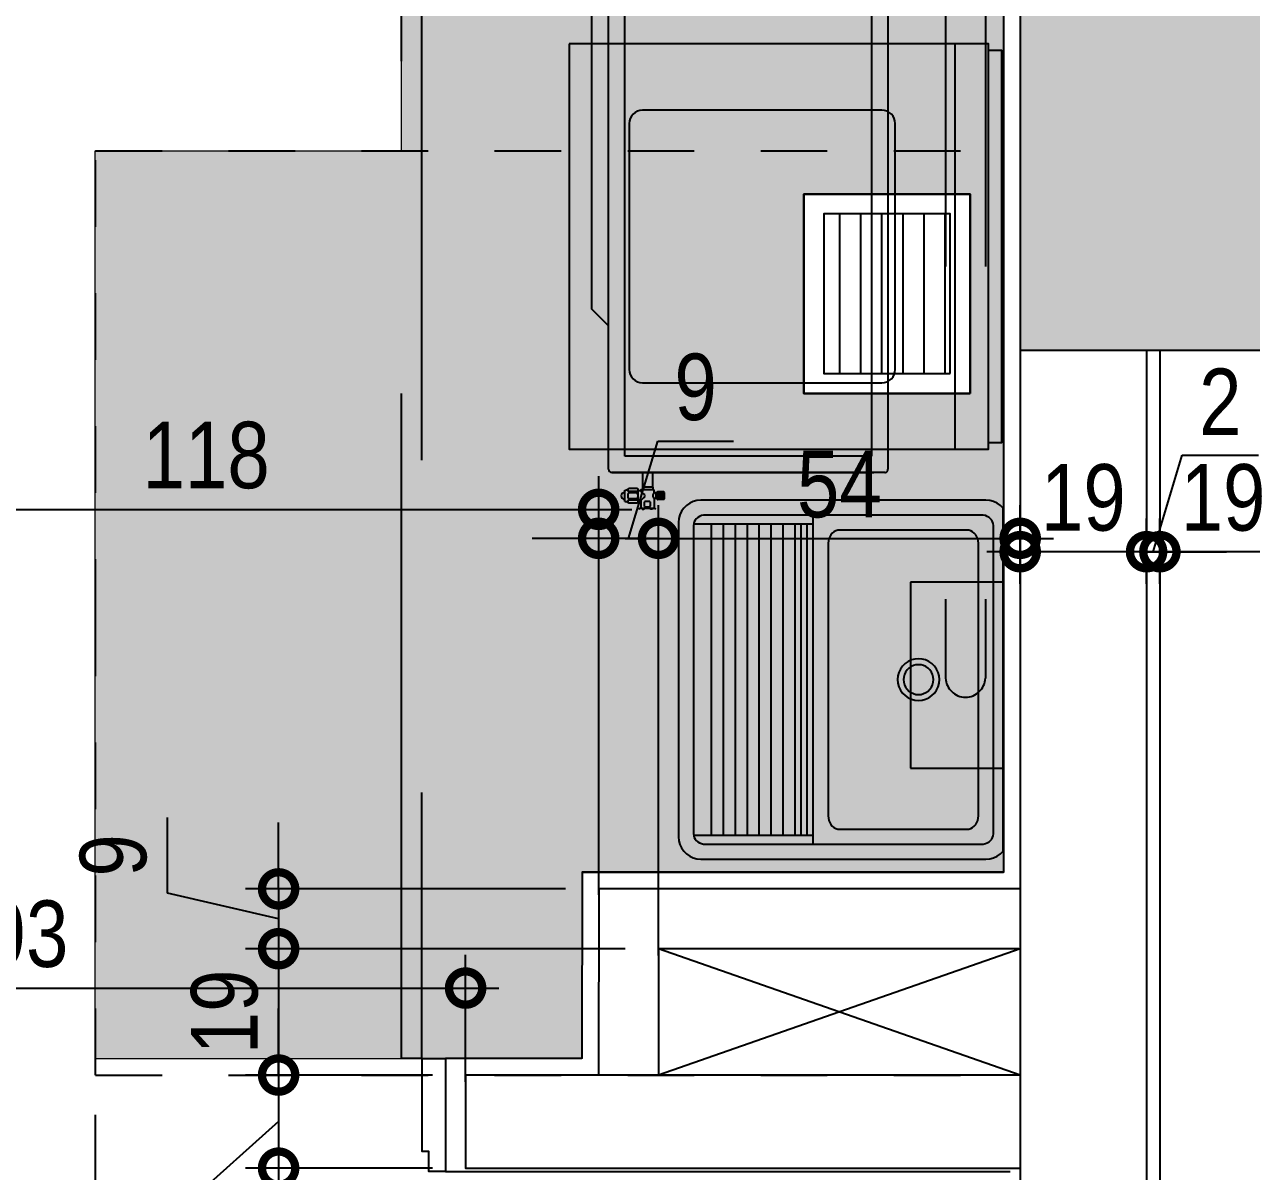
# Model space of a CAD drawing. Header units: metres. Extents: x -41 to 570, y -54 to 184.
# Drawn here: x 8.533 to 10.378, y -49.235 to -47.51 of the extents above; entities that cross this region are included whole.
import ezdxf
from ezdxf.xclip import XClip

# ---------------------------------------------------------------- set-up
doc = ezdxf.new("R2010")
doc.units = ezdxf.units.M
doc.header["$XCLIPFRAME"] = 0
for name, pattern in [('DASHEDX2', [1.5, 1, -0.5]), ('PUC$0$DASHEDX2', [1.5, 1, -0.5]), ('PUC$0$HIDDEN', [0.375, 0.25, -0.125])]:
    doc.linetypes.add(name, pattern=pattern)
for name, color, linetype in [('1', 232, 'DASHEDX2'), ('4', 2, 'Continuous'), ('ARQ-DIM', 2, 'Continuous'), ('PUC$0$ARQ-ALV ACAB', 4, 'Continuous'), ('PUC$0$ARQ-ALV OSSO', 5, 'Continuous'), ('PUC$0$ARQ-CAX', 1, 'Continuous'), ('PUC$0$ARQ-CAX @ 1', 1, 'Continuous'), ('PUC$0$ARQ-ENCH', 1, 'Continuous'), ('PUC$0$ARQ-HID', 7, 'Continuous'), ('PUC$0$ARQ-MOB', 7, 'Continuous'), ('PUC$0$ARQ-PRJ', 7, 'PUC$0$DASHEDX2'), ('PUC$0$ARQ-SIM', 1, 'Continuous'), ('PUC$0$MAUROAMARELO', 162, 'Continuous'), ('PUC$0$MAUROVERDE', 3, 'Continuous')]:
    doc.layers.add(name, color=color, linetype=linetype)
doc.layers.add('PUC$0$ARQ-FORRO', color=9, linetype='Continuous', lineweight=5)
doc.styles.add('Adesa', font='ARIALN.TTF')
doc.dimstyles.new('ADESA 1-0050', dxfattribs={"dimtxt": 0.1, "dimasz": 0.1, "dimexe": 0.05, "dimexo": 0.05, "dimgap": 0.03, "dimtad": 1, "dimdec": 1, "dimlfac": 100, "dimzin": 12, "dimtxsty": 'Adesa', "dimblk": 'DOTSMALL', "dimcen": 1, "dimdle": 0.05, "dimclrd": 1, "dimclre": 1, "dimclrt": 256, "dimazin": 3, "dimtm": 1e-09, "dimtfac": 1, "dimtdec": 1, "dimtmove": 1, "dimatfit": 0, "dimldrblk": 'DOTSMALL', "dimfxl": 0.8, "dimtvp": 2, "dimtolj": 1, "dimtzin": 0, "dimarcsym": 0})

# ---------------------------------------------------------------- blocks, each defined once
blk = doc.blocks.new('PUC$0$pl apto tipo 1 puc')
at = {"layer": 'PUC$0$ARQ-ALV OSSO', "elevation": 0}
blk.add_lwpolyline([(-25.5833, 2), (-25.5833, -1.49)], dxfattribs=at)
blk = doc.blocks.new('PUC$0$ARQ-HID-TANQUE')
for p, q in [((-0.2621, -0.0041), (-0.258, 0)), ((-0.258, 0), (0.258, 0)), ((0.258, 0), (0.2621, -0.0041)), ((-0.2695, -0.0199), (-0.268, -0.0143)), ((-0.268, -0.0143), (-0.2655, -0.009)), ((-0.2655, -0.009), (-0.2621, -0.0041)), ((-0.242, -0.0189), (-0.2398, -0.0171)), ((-0.2398, -0.0171), (-0.2373, -0.0157)), ((-0.2373, -0.0157), (-0.2347, -0.0149)), ((-0.2347, -0.0149), (-0.232, -0.0146)), ((-0.232, -0.0146), (0.232, -0.0146)), ((0.232, -0.0146), (0.2347, -0.0149)), ((0.2347, -0.0149), (0.2373, -0.0157)), ((0.2373, -0.0157), (0.2398, -0.0171)), ((0.2398, -0.0171), (0.242, -0.0189)), ((0.2621, -0.0041), (0.2655, -0.009)), ((0.2655, -0.009), (0.268, -0.0143)), ((0.268, -0.0143), (0.2695, -0.0199)), ((-0.27, -0.0258), (-0.2695, -0.0199)), ((-0.27, -0.0258), (-0.27, -0.0258)), ((-0.27, -0.4542), (-0.27, -0.0258)), ((-0.2475, -0.0328), (-0.2473, -0.0297)), ((-0.2475, -0.0328), (-0.2475, -0.0328)), ((-0.2475, -0.4472), (-0.2475, -0.0328)), ((-0.2473, -0.0297), (-0.2466, -0.0266)), ((-0.2466, -0.0266), (-0.2454, -0.0237)), ((-0.2454, -0.0237), (-0.2439, -0.0211)), ((-0.2439, -0.0211), (-0.242, -0.0189)), ((0.242, -0.0189), (0.2439, -0.0211)), ((0.2439, -0.0211), (0.2454, -0.0237)), ((0.2454, -0.0237), (0.2466, -0.0266)), ((0.2466, -0.0266), (0.2473, -0.0297)), ((0.2473, -0.0297), (0.2475, -0.0328)), ((0.2475, -0.0328), (0.2475, -0.4472)), ((0.2695, -0.0199), (0.27, -0.0258)), ((0.27, -0.0258), (0.27, -0.4542)), ((-0.234, -0.2854), (0.234, -0.2854)), ((-0.2695, -0.4601), (-0.27, -0.4542)), ((-0.268, -0.4657), (-0.2695, -0.4601)), ((-0.2473, -0.4504), (-0.2475, -0.4472)), ((-0.2466, -0.4534), (-0.2473, -0.4504)), ((-0.2454, -0.4563), (-0.2466, -0.4534)), ((-0.2439, -0.4589), (-0.2454, -0.4563)), ((-0.242, -0.4611), (-0.2439, -0.4589)), ((0.2439, -0.4589), (0.242, -0.4611)), ((0.2454, -0.4563), (0.2439, -0.4589)), ((0.2466, -0.4534), (0.2454, -0.4563)), ((0.2473, -0.4504), (0.2466, -0.4534)), ((0.2475, -0.4472), (0.2473, -0.4504)), ((0.2695, -0.4601), (0.268, -0.4657)), ((0.27, -0.4542), (0.2695, -0.4601)), ((-0.2655, -0.4711), (-0.268, -0.4657)), ((-0.2621, -0.4759), (-0.2655, -0.4711)), ((-0.258, -0.48), (-0.2621, -0.4759)), ((-0.2398, -0.463), (-0.242, -0.4611)), ((-0.2373, -0.4643), (-0.2398, -0.463)), ((-0.2347, -0.4651), (-0.2373, -0.4643)), ((-0.232, -0.4654), (-0.2347, -0.4651)), ((0.232, -0.4654), (-0.232, -0.4654)), ((0.2347, -0.4651), (0.232, -0.4654)), ((0.2373, -0.4643), (0.2347, -0.4651)), ((0.2398, -0.463), (0.2373, -0.4643)), ((0.242, -0.4611), (0.2398, -0.463)), ((0.2621, -0.4759), (0.258, -0.48)), ((0.2655, -0.4711), (0.2621, -0.4759)), ((0.268, -0.4657), (0.2655, -0.4711)), ((-0.2532, -0.4834), (-0.258, -0.48)), ((-0.2479, -0.4859), (-0.2532, -0.4834)), ((-0.2422, -0.4874), (-0.2479, -0.4859)), ((-0.2364, -0.4879), (-0.2422, -0.4874)), ((0.2364, -0.4879), (-0.2364, -0.4879)), ((0.2422, -0.4874), (0.2364, -0.4879)), ((0.2479, -0.4859), (0.2422, -0.4874)), ((0.2532, -0.4834), (0.2479, -0.4859)), ((0.258, -0.48), (0.2532, -0.4834))]:
    blk.add_line(p, q)
at = {"color": 7}
for p, q in [((-0.225, -0.0544), (-0.2247, -0.0514)), ((-0.225, -0.0544), (-0.225, -0.0544)), ((-0.225, -0.2456), (-0.225, -0.0544)), ((-0.2247, -0.0514), (-0.2238, -0.0485)), ((-0.2238, -0.0485), (-0.2223, -0.0458)), ((-0.2223, -0.0458), (-0.2203, -0.0433)), ((-0.2203, -0.0433), (-0.2179, -0.0412)), ((-0.2179, -0.0412), (-0.215, -0.0394)), ((-0.215, -0.0394), (-0.2118, -0.0382)), ((-0.2118, -0.0382), (-0.2085, -0.0374)), ((-0.2085, -0.0374), (-0.205, -0.0371)), ((-0.205, -0.0371), (0.205, -0.0371)), ((0.205, -0.0371), (0.2085, -0.0374)), ((0.2085, -0.0374), (0.2118, -0.0382)), ((0.2118, -0.0382), (0.215, -0.0394)), ((0.215, -0.0394), (0.2179, -0.0412)), ((0.2179, -0.0412), (0.2203, -0.0433)), ((0.2203, -0.0433), (0.2223, -0.0458)), ((0.2223, -0.0458), (0.2238, -0.0485)), ((0.2238, -0.0485), (0.2247, -0.0514)), ((0.2247, -0.0514), (0.225, -0.0544)), ((0.225, -0.0544), (0.225, -0.2456)), ((-0.0273, -0.1114), (-0.0241, -0.1069)), ((-0.0241, -0.1069), (-0.0202, -0.103)), ((-0.0202, -0.103), (-0.0158, -0.0999)), ((-0.0172, -0.1127), (-0.0145, -0.1099)), ((-0.0158, -0.0999), (-0.0108, -0.0975)), ((-0.0145, -0.1099), (-0.0113, -0.1076)), ((-0.0113, -0.1076), (-0.0077, -0.106)), ((-0.0108, -0.0975), (-0.0055, -0.0961)), ((-0.0077, -0.106), (-0.0039, -0.105)), ((-0.0055, -0.0961), (0, -0.0956)), ((-0.0039, -0.105), (0, -0.1046)), ((0, -0.0956), (0.0055, -0.0961)), ((0, -0.1046), (0.0039, -0.105)), ((0.0039, -0.105), (0.0077, -0.106)), ((0.0055, -0.0961), (0.0108, -0.0975)), ((0.0077, -0.106), (0.0113, -0.1076)), ((0.0108, -0.0975), (0.0158, -0.0999)), ((0.0113, -0.1076), (0.0145, -0.1099)), ((0.0145, -0.1099), (0.0172, -0.1127)), ((0.0158, -0.0999), (0.0202, -0.103)), ((0.0202, -0.103), (0.0241, -0.1069)), ((0.0241, -0.1069), (0.0273, -0.1114)), ((-0.0315, -0.1271), (-0.031, -0.1217)), ((-0.031, -0.1326), (-0.0315, -0.1271)), ((-0.031, -0.1217), (-0.0296, -0.1164)), ((-0.0296, -0.1164), (-0.0273, -0.1114)), ((-0.0225, -0.1271), (-0.0222, -0.1232)), ((-0.0222, -0.131), (-0.0225, -0.1271)), ((-0.0222, -0.1232), (-0.0211, -0.1194)), ((-0.0211, -0.1194), (-0.0195, -0.1159)), ((-0.0195, -0.1159), (-0.0172, -0.1127)), ((0.0172, -0.1127), (0.0195, -0.1159)), ((0.0195, -0.1159), (0.0211, -0.1194)), ((0.0211, -0.1194), (0.0222, -0.1232)), ((0.0222, -0.1232), (0.0225, -0.1271)), ((0.0225, -0.1271), (0.0222, -0.131)), ((0.0273, -0.1114), (0.0296, -0.1164)), ((0.0296, -0.1164), (0.031, -0.1217)), ((0.031, -0.1217), (0.0315, -0.1271)), ((0.0315, -0.1271), (0.031, -0.1326)), ((-0.0296, -0.1379), (-0.031, -0.1326)), ((-0.0273, -0.1429), (-0.0296, -0.1379)), ((-0.0241, -0.1474), (-0.0273, -0.1429)), ((-0.0202, -0.1513), (-0.0241, -0.1474)), ((-0.0211, -0.1348), (-0.0222, -0.131)), ((-0.0195, -0.1384), (-0.0211, -0.1348)), ((-0.0172, -0.1416), (-0.0195, -0.1384)), ((-0.0145, -0.1444), (-0.0172, -0.1416)), ((-0.0113, -0.1466), (-0.0145, -0.1444)), ((-0.0077, -0.1483), (-0.0113, -0.1466)), ((0.0113, -0.1466), (0.0077, -0.1483)), ((0.0145, -0.1444), (0.0113, -0.1466)), ((0.0172, -0.1416), (0.0145, -0.1444)), ((0.0195, -0.1384), (0.0172, -0.1416)), ((0.0211, -0.1348), (0.0195, -0.1384)), ((0.0241, -0.1474), (0.0202, -0.1513)), ((0.0222, -0.131), (0.0211, -0.1348)), ((0.0273, -0.1429), (0.0241, -0.1474)), ((0.0296, -0.1379), (0.0273, -0.1429)), ((0.031, -0.1326), (0.0296, -0.1379)), ((-0.0158, -0.1544), (-0.0202, -0.1513)), ((-0.0108, -0.1567), (-0.0158, -0.1544)), ((-0.0055, -0.1582), (-0.0108, -0.1567)), ((-0.0039, -0.1493), (-0.0077, -0.1483)), ((0, -0.1586), (-0.0055, -0.1582)), ((0, -0.1496), (-0.0039, -0.1493)), ((0.0039, -0.1493), (0, -0.1496)), ((0.0055, -0.1582), (0, -0.1586)), ((0.0077, -0.1483), (0.0039, -0.1493)), ((0.0108, -0.1567), (0.0055, -0.1582)), ((0.0158, -0.1544), (0.0108, -0.1567)), ((0.0202, -0.1513), (0.0158, -0.1544)), ((-0.2247, -0.2486), (-0.225, -0.2456)), ((-0.2238, -0.2515), (-0.2247, -0.2486)), ((-0.2223, -0.2542), (-0.2238, -0.2515)), ((-0.2203, -0.2567), (-0.2223, -0.2542)), ((-0.2179, -0.2588), (-0.2203, -0.2567)), ((0.2203, -0.2567), (0.2179, -0.2588)), ((0.2223, -0.2542), (0.2203, -0.2567)), ((0.2238, -0.2515), (0.2223, -0.2542)), ((0.2247, -0.2486), (0.2238, -0.2515)), ((0.225, -0.2456), (0.2247, -0.2486)), ((-0.215, -0.2606), (-0.2179, -0.2588)), ((-0.2118, -0.2618), (-0.215, -0.2606)), ((-0.2085, -0.2626), (-0.2118, -0.2618)), ((-0.205, -0.2629), (-0.2085, -0.2626)), ((0.205, -0.2629), (-0.205, -0.2629)), ((0.2085, -0.2626), (0.205, -0.2629)), ((0.2118, -0.2618), (0.2085, -0.2626)), ((0.215, -0.2606), (0.2118, -0.2618)), ((0.2179, -0.2588), (0.215, -0.2606)), ((-0.2475, -0.2854), (0.2475, -0.2854)), ((-0.234, -0.4654), (-0.234, -0.2854)), ((-0.234, -0.2944), (0.234, -0.2944)), ((-0.234, -0.2944), (0.234, -0.2944)), ((0.234, -0.2854), (0.234, -0.4654)), ((-0.234, -0.3034), (0.234, -0.3034)), ((-0.234, -0.3124), (0.234, -0.3124)), ((-0.234, -0.3304), (0.234, -0.3304)), ((-0.234, -0.3484), (0.234, -0.3484)), ((-0.234, -0.3664), (0.234, -0.3664)), ((-0.234, -0.3844), (0.234, -0.3844)), ((-0.234, -0.4024), (0.234, -0.4024)), ((-0.234, -0.4204), (0.234, -0.4204)), ((-0.234, -0.4384), (0.234, -0.4384))]:
    blk.add_line(p, q, dxfattribs=at)
blk = doc.blocks.new('*U3549')
for points in [[(-0.025, -0.1), (0, -0.1), (0, -0.07), (0.01, -0.07), (0.01, 0.07), (-0.025, 0.07), (-0.025, -0.1)], [(0.845, -0.1), (0.82, -0.1), (0.82, -0.07), (0.81, -0.07), (0.81, 0.07), (0.845, 0.07), (0.845, -0.1)], [(0, -0.1), (0, -0.9204), (0.03, -0.9204), (0.03, -0.1)]]:
    blk.add_lwpolyline(points, close=True)
at = {"layer": 'PUC$0$ARQ-PRJ'}
blk.add_arc((0.0237, -0.1242), 0.7967, 268.2987, 1.7401, dxfattribs=at)
blk = doc.blocks.new('PUC$0$A$Cd84e1c1c')
at = {"layer": 'PUC$0$ARQ-PRJ'}
for p, q in [((0.0594, -0.2908, 0), (0.0594, 1.3279, 0)), ((0.1194, -0.2908, 0), (0.1194, 1.3279, 0))]:
    blk.add_line(p, q, dxfattribs=at)
at = {"layer": 'PUC$0$ARQ-PRJ', "elevation": 0}
blk.add_lwpolyline([(0.1722, 1.4636), (0.0322, 1.4636), (0.0322, 1.1836), (0.1722, 1.1836), (0.1722, 1.4636)], dxfattribs=at)
at = {"layer": 'PUC$0$ARQ-PRJ'}
blk.add_arc((0.0894, 1.3267, 0), 0.03, 2.4241, 177.5761, dxfattribs=at)
blk = doc.blocks.new('PUC$0$pl cx vent')
at = {"layer": 'PUC$0$ARQ-CAX'}
h = blk.add_hatch(dxfattribs=at)
h.set_pattern_fill('LINE', color=255, scale=0.01, angle=90)
h.set_pattern_definition([(90, (10.529542, -8.815224), (-0.03175, 2e-18), [])])
h.paths.add_polyline_path([(-0.22, -0.27), (-0.22, -0.03), (-0.03, -0.03), (-0.03, -0.27)])
for points in [[(-0.25, -0.3), (-0.25, 0), (0, 0), (0, -0.3)], [(-0.22, -0.27), (-0.22, -0.03), (-0.03, -0.03), (-0.03, -0.27)]]:
    blk.add_lwpolyline(points, close=True, dxfattribs=at)
blk = doc.blocks.new('PUC$0$pl apto tipo 4 puc')
at = {"layer": 'PUC$0$ARQ-ALV ACAB'}
for points in [[(9.2875, 2.8362), (10.0068, 2.8362), (10.0068, 1.2162)], [(10.0068, 1.2162), (9.3732, 1.2162), (9.3731, 0.9362)], [(9.3731, 0.9362), (9.1681, 0.9362), (9.1681, 0.7662), (10.0168, 0.7662)]]:
    blk.add_lwpolyline(points, dxfattribs=at)
at = {"layer": 'PUC$0$ARQ-ALV OSSO'}
for points in [[(9.2875, 2.8612), (10.0318, 2.8612), (10.0318, -1.9088), (8.2732, -1.9088), (8.2732, -2.0488), (10.0382, -2.0488)], [(10.0318, 1.1912), (9.3982, 1.1912), (9.3981, 0.9112)], [(10.03, 1.1012), (9.4882, 1.1012), (9.4881, 0.9112)], [(10.0318, 0.9112), (9.1981, 0.9112), (9.1981, 0.7712), (10.0318, 0.7712)]]:
    blk.add_lwpolyline(points, dxfattribs=at)
at = {"layer": 'PUC$0$ARQ-ALV OSSO', "elevation": 0}
blk.add_lwpolyline([(10.2218, 2.0012), (10.2218, -1.4888)], dxfattribs=at)
at = {"layer": 'PUC$0$ARQ-PRJ', "elevation": 0}
blk.add_lwpolyline([(9.1318, 0.9362), (9.1018, 0.9362), (9.1018, 2.8362), (9.1318, 2.8362)], close=True, dxfattribs=at)
at = {"layer": 'PUC$0$ARQ-SIM'}
for points in [[(10.0318, 1.1012), (9.4881, 0.9112)], [(10.0318, 0.9112), (9.4882, 1.1012)]]:
    blk.add_lwpolyline(points, dxfattribs=at)
at = {"layer": 'PUC$0$ARQ-CAX', "xscale": -1}
blk.add_blockref('PUC$0$pl cx vent', (9.7068, 2.2362), dxfattribs=at)
at = {"layer": 'PUC$0$ARQ-CAX @ 1'}
blk.add_blockref('*U3549', (8.3231, 0.8662), dxfattribs=at)
at = {"layer": 'PUC$0$ARQ-FORRO', "rotation": 180}
blk.add_blockref('PUC$0$A$Cd84e1c1c', (10.039, 2.8362, 0), dxfattribs=at)
at = {"layer": 'PUC$0$ARQ-HID', "xscale": -1, "rotation": 269.9999377319888}
blk.add_blockref('PUC$0$ARQ-HID-TANQUE', (10.0061, 1.5059, 0), dxfattribs=at)
blk = doc.blocks.new('PUC$0$MAQ-LAVAR-ROUPA')
blk.add_lwpolyline([(0, 0.65), (0.61, 0.65), (0.61, 0.02), (0, 0.02)], close=True)
blk.add_lwpolyline([(0.1, 0.18), (0.1, 0.54, -0.414214), (0.12, 0.56), (0.49, 0.56, -0.414214), (0.51, 0.54), (0.51, 0.18, -0.414214), (0.49, 0.16), (0.12, 0.16, -0.414214)], format="xyb", close=True)
for points in [[(0.61, 0.07), (0, 0.07)], [(0.6, 0.02), (0.6, 0), (0.01, 0), (0.01, 0.02)], [(0.01, 0), (0.6, 0)]]:
    blk.add_lwpolyline(points)
blk = doc.blocks.new('PUC$0$opção layout tipo 2')
at = {"layer": 'PUC$0$ARQ-MOB', "xscale": -1, "rotation": 270}
blk.add_blockref('PUC$0$MAQ-LAVAR-ROUPA', (-9.2272, -4.3661, 0), dxfattribs=at)
blk = doc.blocks.new('PUC$0$CDS1')
at = {"layer": 'PUC$0$MAUROAMARELO'}
for p, q in [((8267.3083, 3268.3306, 0), (8267.3119, 3268.3368, 0)), ((8267.3119, 3268.3368, 0), (8267.6893, 3268.3368, 0)), ((8267.6893, 3268.3368, 0), (8267.6929, 3268.3306, 0)), ((8267.2906, 3267.3756, 0), (8267.2906, 3268.3256, 0)), ((8267.2956, 3268.3306, 0), (8267.3083, 3268.3306, 0)), ((8267.6929, 3268.3306, 0), (8267.7056, 3268.3306, 0)), ((8267.7106, 3268.3256, 0), (8267.7106, 3267.3756, 0)), ((8267.3151, 3267.3951, 0), (8267.3151, 3268.3061, 0)), ((8267.3151, 3268.3061, 0), (8267.3224, 3268.3061, 0)), ((8267.3224, 3268.3061, 0), (8267.326, 3268.3123, 0)), ((8267.326, 3268.3123, 0), (8267.6752, 3268.3123, 0)), ((8267.6752, 3268.3123, 0), (8267.6788, 3268.3061, 0)), ((8267.6788, 3268.3061, 0), (8267.6861, 3268.3061, 0)), ((8267.6861, 3267.3951, 0), (8267.6861, 3268.3061, 0)), ((8267.2906, 3268.2786, 0), (8267.2656, 3268.2536, 0)), ((8267.2656, 3267.6163, 0), (8267.2656, 3268.2536, 0)), ((8267.2906, 3267.5913, 0), (8267.2656, 3267.6163, 0)), ((8267.6861, 3267.3951, 0), (8267.3151, 3267.3951, 0)), ((8267.7056, 3267.3706, 0), (8267.2956, 3267.3706, 0)), ((8267.2956, 3267.3706, 0), (8267.6893, 3267.3706, 0)), ((8267.3416, 3267.3706, 0), (8267.3416, 3267.3487, 0)), ((8267.3568, 3267.3706, 0), (8267.3568, 3267.3487, 0)), ((8267.3149, 3267.3269, 0), (8267.3149, 3267.3443, 0)), ((8267.3338, 3267.3467, 0), (8267.3208, 3267.3467, 0)), ((8267.3338, 3267.342, 0), (8267.3208, 3267.342, 0)), ((8267.3208, 3267.342, 0), (8267.3208, 3267.3402, 0)), ((8267.3338, 3267.342, 0), (8267.3208, 3267.342, 0)), ((8267.3208, 3267.342, 0), (8267.3208, 3267.3402, 0)), ((8267.3338, 3267.3402, 0), (8267.3208, 3267.3402, 0)), ((8267.3338, 3267.3402, 0), (8267.3208, 3267.3402, 0)), ((8267.3351, 3267.3457, 0), (8267.3338, 3267.3467, 0)), ((8267.3338, 3267.342, 0), (8267.3338, 3267.3402, 0)), ((8267.3338, 3267.342, 0), (8267.3338, 3267.3402, 0)), ((8267.3351, 3267.3254, 0), (8267.3351, 3267.3457, 0)), ((8267.3389, 3267.3432, 0), (8267.3351, 3267.3432, 0)), ((8267.3389, 3267.3435, 0), (8267.3389, 3267.3437, 0)), ((8267.3389, 3267.3432, 0), (8267.3389, 3267.3436, 0)), ((8267.3579, 3267.3448, 0), (8267.34, 3267.3448, 0)), ((8267.3569, 3267.3487, 0), (8267.3415, 3267.3487, 0)), ((8267.3415, 3267.3487, 0), (8267.3415, 3267.3448, 0)), ((8267.3569, 3267.3487, 0), (8267.3569, 3267.3448, 0)), ((8267.3589, 3267.3402, 0), (8267.3589, 3267.3437, 0)), ((8267.362, 3267.3402, 0), (8267.3589, 3267.3402, 0)), ((8267.362, 3267.3315, 0), (8267.362, 3267.3402, 0)), ((8267.3636, 3267.3397, 0), (8267.362, 3267.3397, 0)), ((8267.3636, 3267.3313, 0), (8267.3636, 3267.3404, 0)), ((8267.3735, 3267.3415, 0), (8267.3646, 3267.3415, 0)), ((8267.3667, 3267.3303, 0), (8267.3667, 3267.3415, 0)), ((8267.3733, 3267.3408, 0), (8267.3667, 3267.3408, 0)), ((8267.3733, 3267.3401, 0), (8267.3667, 3267.3401, 0)), ((8267.3733, 3267.3393, 0), (8267.3667, 3267.3393, 0)), ((8267.3733, 3267.3386, 0), (8267.3667, 3267.3386, 0)), ((8267.3733, 3267.3303, 0), (8267.3733, 3267.3415, 0)), ((8267.3746, 3267.3313, 0), (8267.3746, 3267.3404, 0)), ((8267.3208, 3267.3292, 0), (8267.3208, 3267.331, 0)), ((8267.3338, 3267.331, 0), (8267.3208, 3267.331, 0)), ((8267.3338, 3267.3292, 0), (8267.3208, 3267.3292, 0)), ((8267.3338, 3267.3244, 0), (8267.3208, 3267.3244, 0)), ((8267.3338, 3267.3292, 0), (8267.3338, 3267.331, 0)), ((8267.3351, 3267.3254, 0), (8267.3338, 3267.3244, 0)), ((8267.3389, 3267.328, 0), (8267.3351, 3267.328, 0)), ((8267.3389, 3267.328, 0), (8267.3389, 3267.3167, 0)), ((8267.3448, 3267.3199, 0), (8267.3448, 3267.3264, 0)), ((8267.3458, 3267.3275, 0), (8267.352, 3267.3275, 0)), ((8267.3531, 3267.3264, 0), (8267.3531, 3267.3199, 0)), ((8267.362, 3267.3315, 0), (8267.3589, 3267.3315, 0)), ((8267.3589, 3267.3315, 0), (8267.3589, 3267.3167, 0)), ((8267.3636, 3267.3321, 0), (8267.362, 3267.3321, 0)), ((8267.3735, 3267.3303, 0), (8267.3646, 3267.3303, 0)), ((8267.3733, 3267.3379, 0), (8267.3667, 3267.3379, 0)), ((8267.3733, 3267.3372, 0), (8267.3667, 3267.3372, 0)), ((8267.3733, 3267.3372, 0), (8267.3667, 3267.3372, 0)), ((8267.3733, 3267.3365, 0), (8267.3667, 3267.3365, 0)), ((8267.3733, 3267.3359, 0), (8267.3667, 3267.3359, 0)), ((8267.3733, 3267.3353, 0), (8267.3667, 3267.3353, 0)), ((8267.3733, 3267.3345, 0), (8267.3667, 3267.3345, 0)), ((8267.3733, 3267.3345, 0), (8267.3667, 3267.3345, 0)), ((8267.3733, 3267.3338, 0), (8267.3667, 3267.3338, 0)), ((8267.3733, 3267.3331, 0), (8267.3667, 3267.3331, 0)), ((8267.3733, 3267.3324, 0), (8267.3667, 3267.3324, 0)), ((8267.3733, 3267.3317, 0), (8267.3667, 3267.3317, 0)), ((8267.3733, 3267.331, 0), (8267.3667, 3267.331, 0)), ((8267.336, 3267.3154, 0), (8267.3372, 3267.3167, 0)), ((8267.3606, 3267.3167, 0), (8267.3372, 3267.3167, 0)), ((8267.3413, 3267.3157, 0), (8267.3438, 3267.3157, 0)), ((8267.352, 3267.3188, 0), (8267.3458, 3267.3188, 0)), ((8267.3566, 3267.3157, 0), (8267.3541, 3267.3157, 0)), ((8267.3618, 3267.3154, 0), (8267.3606, 3267.3167, 0))]:
    blk.add_line(p, q, dxfattribs=at)
for centre, radius, start, end in [((8267.2956, 3268.3256, 0), 0.005, 90, 180), ((8267.7056, 3268.3256, 0), 0.005, 0, 90), ((8267.2956, 3267.3756, 0), 0.005, 180, 270), ((8267.3149, 3267.3356, 0), 0.00517, 90, 270), ((8267.3149, 3267.3531, 0), 0.00883, 270, 303.2043), ((8267.3222, 3267.3444, 0), 0.00279, 121.1036, 238.8964), ((8267.328, 3267.3356, 0), 0.00859, 147.4828, 212.5172), ((8267.3324, 3267.3444, 0), 0.00279, 301.1036, 58.8964), ((8267.3265, 3267.3356, 0), 0.00859, 327.4828, 32.5172), ((8267.34, 3267.3437, 0), 0.00108, 90, 180), ((8267.3669, 3267.3642, 0), 0.035, 216.8549, 229.9897), ((8267.3629, 3267.3359, 0), 0.00591, 132.4469, 227.5531), ((8267.3579, 3267.3437, 0), 0.00108, 0, 90), ((8267.3646, 3267.3404, 0), 0.00108, 90, 180), ((8267.3735, 3267.3404, 0), 0.00108, 0, 90), ((8267.3149, 3267.318, 0), 0.00883, 56.7957, 90), ((8267.3222, 3267.3268, 0), 0.00279, 121.1036, 238.8964), ((8267.3324, 3267.3268, 0), 0.00279, 301.1036, 58.8964), ((8267.3669, 3267.307, 0), 0.035, 130.0103, 143.1451), ((8267.3411, 3267.3356, 0), 0.00379, 331.5684, 28.4316), ((8267.3458, 3267.3264, 0), 0.00108, 90, 180), ((8267.352, 3267.3264, 0), 0.00108, 0, 90), ((8267.3646, 3267.3313, 0), 0.00108, 180, 270), ((8267.3735, 3267.3313, 0), 0.00108, 270, 360), ((8267.3388, 3267.3131, 0), 0.00358, 46.1862, 140.5423), ((8267.3489, 3267.3021, 0), 0.0145, 69.2202, 110.7798), ((8267.3458, 3267.3199, 0), 0.00108, 180, 270), ((8267.352, 3267.3199, 0), 0.00108, 270, 0), ((8267.3591, 3267.3131, 0), 0.00358, 39.4577, 133.8138)]:
    blk.add_arc(centre, radius, start, end, dxfattribs=at)
at = {"layer": 'PUC$0$MAUROVERDE', "linetype": 'PUC$0$HIDDEN'}
blk.add_arc((8267.7056, 3267.3756, 0), 0.005, 270, 0, dxfattribs=at)
blk = doc.blocks.new('PUC$0$A$Ccd5721d3')
at = {"layer": 'PUC$0$MAUROAMARELO', "rotation": 180}
blk.add_blockref('PUC$0$CDS1', (8267.8843, 3268.4288, 0), dxfattribs=at)
blk = doc.blocks.new('PUC$0$pl  forro opção 2')
at = {"layer": 'PUC$0$ARQ-FORRO'}
h = blk.add_hatch(color=256, dxfattribs=at)
h.dxf.hatch_style = 1
h.paths.add_polyline_path([(-5.3249, 1.2408), (-4.68, 1.2408), (-4.68, 0.555), (-5.3249, 0.555)])
h.paths.add_polyline_path([(-7.9348, 1.1942), (-5.6749, 1.1942), (-5.6749, 0.555), (-7.9348, 0.555)])
h.paths.add_polyline_path([(-9.0163, 1.9208), (-8.2848, 1.9208), (-8.2848, 0.555), (-8.745, 0.555), (-8.745, 0.0208), (-9.65, 0.0208), (-9.65, 1.6408), (-9.0164, 1.6408)])
h.paths.add_polyline_path([(-9.35, 0.9208), (-9.6, 0.9208), (-9.6, 0.6208), (-9.35, 0.6208)], flags=16)
at = {"layer": 'PUC$0$ARQ-FORRO', "elevation": 0}
blk.add_lwpolyline([(-9.0163, 1.9208), (-8.2848, 1.9208), (-8.2848, 0.555), (-8.745, 0.555), (-8.745, 0.0208), (-9.65, 0.0208), (-9.65, 1.6408), (-9.0164, 1.6408)], close=True, dxfattribs=at)
at = {"layer": 'PUC$0$ARQ-PRJ'}
blk.add_lwpolyline([(-9.6, 0.92), (-9.35, 0.92), (-9.35, 0.62), (-9.6, 0.62)], close=True, dxfattribs=at)
blk = doc.blocks.new('PUC')
at = {"layer": 'PUC$0$ARQ-ALV OSSO', "xscale": -1, "rotation": 180}
blk.add_blockref('PUC$0$pl apto tipo 1 puc', (15.3432, 50), dxfattribs=at)
at = {"layer": 'PUC$0$ARQ-ALV OSSO', "color": 6, "rotation": 180}
blk.add_blockref('PUC$0$pl apto tipo 4 puc', (0.0018, 50.0012, 0), dxfattribs=at)
at = {"layer": 'PUC$0$ARQ-ENCH'}
blk.add_blockref('PUC$0$A$Ccd5721d3', (-10.005, 47.1257), dxfattribs=at)
at = {"layer": 'PUC$0$ARQ-FORRO'}
blk.add_blockref('PUC$0$pl  forro opção 2', (-0.355, 47.145, 0), dxfattribs=at)
at = {"layer": 'PUC$0$ARQ-MOB'}
blk.add_blockref('PUC$0$opção layout tipo 2', (-0.775, 51.905), dxfattribs=at)
blk = doc.blocks.new('_DotSmall')
at = {"color": 0, "linetype": 'ByBlock', "const_width": 0.5}
blk.add_lwpolyline([(-0.0625, 0, 1), (0.0625, 0, 1)], format="xyb", close=True, dxfattribs=at)
blk = doc.blocks.new('*D740')
at = {"layer": 'ARQ-DIM', "color": 1, "lineweight": -2, "transparency": 16777216}
for p, q in [((10.03, -48.3512), (10.03, -48.2529)), ((10.22, -48.3512), (10.22, -48.2529)), ((10.27, -48.3029), (9.98, -48.3029))]:
    blk.add_line(p, q, dxfattribs=at)
at = {"layer": 'Defpoints', "color": 0, "transparency": 16777216}
for p in [(10.03, -48.3029), (10.03, -48.4012, 0), (10.22, -48.4012, 0)]:
    blk.add_point(p, dxfattribs=at)
at = {"layer": 'ARQ-DIM', "color": 1, "lineweight": -2, "transparency": 16777216, "xscale": 0.1, "yscale": 0.1, "zscale": 0.1, "rotation": 180}
blk.add_blockref('_DotSmall', (10.03, -48.3029), dxfattribs=at)
at = {"layer": 'ARQ-DIM', "color": 1, "lineweight": -2, "transparency": 16777216, "xscale": 0.1, "yscale": 0.1, "zscale": 0.1}
blk.add_blockref('_DotSmall', (10.22, -48.3029), dxfattribs=at)
at = {"layer": 'ARQ-DIM', "transparency": 16777216, "insert": (10.125, -48.2219), "char_height": 0.1, "attachment_point": 5, "style": 'Adesa'}
blk.add_mtext('\\A1;19', dxfattribs=at)
blk = doc.blocks.new('*D741')
at = {"layer": 'ARQ-DIM', "color": 1, "lineweight": -2, "transparency": 16777216}
for p, q in [((10.24, -48.253), (10.24, -48.2529)), ((10.43, -48.253), (10.43, -48.2529)), ((10.48, -48.3029), (10.19, -48.3029))]:
    blk.add_line(p, q, dxfattribs=at)
at = {"layer": 'Defpoints', "color": 0, "transparency": 16777216}
for p in [(10.24, -48.3029), (10.24, -48.303, 0), (10.43, -48.303, 0)]:
    blk.add_point(p, dxfattribs=at)
at = {"layer": 'ARQ-DIM', "color": 1, "lineweight": -2, "transparency": 16777216, "xscale": 0.1, "yscale": 0.1, "zscale": 0.1, "rotation": 180}
blk.add_blockref('_DotSmall', (10.24, -48.3029), dxfattribs=at)
at = {"layer": 'ARQ-DIM', "color": 1, "lineweight": -2, "transparency": 16777216, "xscale": 0.1, "yscale": 0.1, "zscale": 0.1}
blk.add_blockref('_DotSmall', (10.43, -48.3029), dxfattribs=at)
at = {"layer": 'ARQ-DIM', "transparency": 16777216, "insert": (10.335, -48.2219), "char_height": 0.1, "attachment_point": 5, "style": 'Adesa'}
blk.add_mtext('\\A1;19', dxfattribs=at)
blk = doc.blocks.new('*D748')
at = {"layer": 'ARQ-DIM', "color": 1, "lineweight": -2, "transparency": 16777216}
for p, q in [((8.2164, -48.36), (8.2164, -48.1892)), ((9.3964, -48.8187), (9.3964, -48.1892)), ((8.1664, -48.2392), (9.4464, -48.2392))]:
    blk.add_line(p, q, dxfattribs=at)
at = {"layer": 'Defpoints', "color": 0, "transparency": 16777216}
for p in [(9.3964, -48.2392), (8.2164, -48.41, 0), (9.3964, -48.8687, 0)]:
    blk.add_point(p, dxfattribs=at)
at = {"layer": 'ARQ-DIM', "color": 1, "lineweight": -2, "transparency": 16777216, "xscale": 0.1, "yscale": 0.1, "zscale": 0.1, "rotation": 180}
blk.add_blockref('_DotSmall', (8.2164, -48.2392), dxfattribs=at)
at = {"layer": 'ARQ-DIM', "color": 1, "lineweight": -2, "transparency": 16777216, "xscale": 0.1, "yscale": 0.1, "zscale": 0.1}
blk.add_blockref('_DotSmall', (9.3964, -48.2392), dxfattribs=at)
at = {"layer": 'ARQ-DIM', "transparency": 16777216, "insert": (8.8064, -48.1582), "char_height": 0.1, "attachment_point": 5, "style": 'Adesa'}
blk.add_mtext('\\A1;118', dxfattribs=at)
blk = doc.blocks.new('*D749')
at = {"layer": 'ARQ-DIM', "color": 1, "lineweight": -2, "transparency": 16777216}
for p, q in [((9.4414, -48.2828), (9.4852, -48.1367)), ((9.4852, -48.1367), (9.5992, -48.1367)), ((9.3964, -48.8187), (9.3964, -48.2328)), ((9.4864, -48.91), (9.4864, -48.2328)), ((9.3964, -48.2828), (9.2964, -48.2828)), ((9.4864, -48.2828), (9.3964, -48.2828)), ((9.4864, -48.2828), (9.3964, -48.2828)), ((9.4864, -48.2828), (9.5864, -48.2828))]:
    blk.add_line(p, q, dxfattribs=at)
at = {"layer": 'Defpoints', "color": 0, "transparency": 16777216}
for p in [(9.3964, -48.2828), (9.3964, -48.8687, 0), (9.4864, -48.96, 0)]:
    blk.add_point(p, dxfattribs=at)
at = {"layer": 'ARQ-DIM', "color": 1, "lineweight": -2, "transparency": 16777216, "xscale": 0.1, "yscale": 0.1, "zscale": 0.1}
blk.add_blockref('_DotSmall', (9.3964, -48.2828), dxfattribs=at)
at = {"layer": 'ARQ-DIM', "color": 1, "lineweight": -2, "transparency": 16777216, "xscale": 0.1, "yscale": 0.1, "zscale": 0.1, "rotation": 180}
blk.add_blockref('_DotSmall', (9.4864, -48.2828), dxfattribs=at)
at = {"layer": 'ARQ-DIM', "transparency": 16777216, "insert": (9.5422, -48.0557), "char_height": 0.1, "attachment_point": 5, "style": 'Adesa'}
blk.add_mtext('\\A1;9', dxfattribs=at)
blk = doc.blocks.new('*D750')
at = {"layer": 'ARQ-DIM', "color": 1, "lineweight": -2, "transparency": 16777216}
for p, q in [((9.4864, -48.8487), (9.4864, -48.2328)), ((10.03, -48.3512), (10.03, -48.2328)), ((9.4364, -48.2828), (10.08, -48.2828))]:
    blk.add_line(p, q, dxfattribs=at)
at = {"layer": 'Defpoints', "color": 0, "transparency": 16777216}
for p in [(10.03, -48.2828), (10.03, -48.4012, 0), (9.4864, -48.8987)]:
    blk.add_point(p, dxfattribs=at)
at = {"layer": 'ARQ-DIM', "color": 1, "lineweight": -2, "transparency": 16777216, "xscale": 0.1, "yscale": 0.1, "zscale": 0.1, "rotation": 180}
blk.add_blockref('_DotSmall', (9.4864, -48.2828), dxfattribs=at)
at = {"layer": 'ARQ-DIM', "color": 1, "lineweight": -2, "transparency": 16777216, "xscale": 0.1, "yscale": 0.1, "zscale": 0.1}
blk.add_blockref('_DotSmall', (10.03, -48.2828), dxfattribs=at)
at = {"layer": 'ARQ-DIM', "transparency": 16777216, "insert": (9.7582, -48.2019), "char_height": 0.1, "attachment_point": 5, "style": 'Adesa'}
blk.add_mtext('\\A1;54', dxfattribs=at)
blk = doc.blocks.new('*D533')
at = {"layer": 'ARQ-DIM', "color": 1, "lineweight": -2, "transparency": 16777216}
for p, q in [((8.2664, -49.1), (8.2664, -48.9092)), ((9.1964, -49.1), (9.1964, -48.9092)), ((8.2164, -48.9592), (9.2464, -48.9592))]:
    blk.add_line(p, q, dxfattribs=at)
at = {"layer": 'Defpoints', "color": 0, "transparency": 16777216}
for p in [(9.1964, -48.9592), (8.2664, -49.15, 0), (9.1964, -49.15, 0)]:
    blk.add_point(p, dxfattribs=at)
at = {"layer": 'ARQ-DIM', "color": 1, "lineweight": -2, "transparency": 16777216, "xscale": 0.1, "yscale": 0.1, "zscale": 0.1, "rotation": 180}
blk.add_blockref('_DotSmall', (8.2664, -48.9592), dxfattribs=at)
at = {"layer": 'ARQ-DIM', "color": 1, "lineweight": -2, "transparency": 16777216, "xscale": 0.1, "yscale": 0.1, "zscale": 0.1}
blk.add_blockref('_DotSmall', (9.1964, -48.9592), dxfattribs=at)
at = {"layer": 'ARQ-DIM', "transparency": 16777216, "insert": (8.5356, -48.8781), "char_height": 0.1, "attachment_point": 5, "style": 'Adesa'}
blk.add_mtext('\\A1;93', dxfattribs=at)
blk = doc.blocks.new('*D534')
at = {"layer": 'ARQ-DIM', "color": 1, "lineweight": -2, "transparency": 16777216}
for p, q in [((8.9153, -49.18), (8.9153, -51.96)), ((9.1464, -49.23), (8.8653, -49.23)), ((9.1482, -51.91), (8.8653, -51.91))]:
    blk.add_line(p, q, dxfattribs=at)
at = {"layer": 'Defpoints', "color": 0, "transparency": 16777216}
for p in [(9.1964, -49.23, 0), (8.9153, -51.91), (9.1982, -51.91, 0)]:
    blk.add_point(p, dxfattribs=at)
at = {"layer": 'ARQ-DIM', "color": 1, "lineweight": -2, "transparency": 16777216, "xscale": 0.1, "yscale": 0.1, "zscale": 0.1}
for p, rotation in [((8.9153, -49.23), 90), ((8.9153, -51.91), 270)]:
    blk.add_blockref('_DotSmall', p, dxfattribs=dict(at, rotation=rotation))
at = {"layer": 'ARQ-DIM', "transparency": 16777216, "insert": (8.8343, -50.57), "char_height": 0.1, "attachment_point": 5, "rotation": 90, "style": 'Adesa'}
blk.add_mtext('\\A1;268', dxfattribs=at)
blk = doc.blocks.new('*D535')
at = {"layer": 'ARQ-DIM', "color": 1, "lineweight": -2, "transparency": 16777216}
for p, q in [((8.9153, -49.09), (8.9153, -48.99)), ((9.1464, -49.09), (8.8653, -49.09)), ((8.9153, -49.09), (8.9153, -49.23)), ((8.9153, -49.09), (8.9153, -49.23)), ((8.9153, -49.16), (8.6899, -49.3611)), ((9.1464, -49.23), (8.8653, -49.23)), ((8.9153, -49.23), (8.9153, -49.33)), ((8.6899, -49.3611), (8.6899, -49.5306))]:
    blk.add_line(p, q, dxfattribs=at)
at = {"layer": 'Defpoints', "color": 0, "transparency": 16777216}
for p in [(9.1964, -49.09, 0), (8.9153, -49.23), (9.1964, -49.23, 0)]:
    blk.add_point(p, dxfattribs=at)
at = {"layer": 'ARQ-DIM', "color": 1, "lineweight": -2, "transparency": 16777216, "xscale": 0.1, "yscale": 0.1, "zscale": 0.1}
for p, rotation in [((8.9153, -49.09), 270), ((8.9153, -49.23), 90)]:
    blk.add_blockref('_DotSmall', p, dxfattribs=dict(at, rotation=rotation))
at = {"layer": 'ARQ-DIM', "transparency": 16777216, "insert": (8.6097, -49.4458), "char_height": 0.1, "attachment_point": 5, "rotation": 90, "style": 'Adesa'}
blk.add_mtext('\\A1;14', dxfattribs=at)
blk = doc.blocks.new('*D536')
at = {"layer": 'ARQ-DIM', "color": 1, "lineweight": -2, "transparency": 16777216}
for p, q in [((8.9153, -48.85), (8.9153, -49.14)), ((9.4364, -48.9), (8.8653, -48.9)), ((9.1464, -49.09), (8.8653, -49.09))]:
    blk.add_line(p, q, dxfattribs=at)
at = {"layer": 'Defpoints', "color": 0, "transparency": 16777216}
for p in [(9.4864, -48.9, 0), (8.9153, -49.09), (9.1964, -49.09, 0)]:
    blk.add_point(p, dxfattribs=at)
at = {"layer": 'ARQ-DIM', "color": 1, "lineweight": -2, "transparency": 16777216, "xscale": 0.1, "yscale": 0.1, "zscale": 0.1}
for p, rotation in [((8.9153, -48.9), 90), ((8.9153, -49.09), 270)]:
    blk.add_blockref('_DotSmall', p, dxfattribs=dict(at, rotation=rotation))
at = {"layer": 'ARQ-DIM', "transparency": 16777216, "insert": (8.8343, -48.995), "char_height": 0.1, "attachment_point": 5, "rotation": 90, "style": 'Adesa'}
blk.add_mtext('\\A1;19', dxfattribs=at)
blk = doc.blocks.new('*D537')
at = {"layer": 'ARQ-DIM', "color": 1, "lineweight": -2, "transparency": 16777216}
for p, q in [((8.7482, -48.8166), (8.7482, -48.7026)), ((8.9153, -48.81), (8.9153, -48.71)), ((8.9153, -48.855), (8.7482, -48.8166)), ((9.3464, -48.81), (8.8653, -48.81)), ((8.9153, -48.81), (8.9153, -48.9)), ((8.9153, -48.81), (8.9153, -48.9)), ((9.3464, -48.9), (8.8653, -48.9)), ((8.9153, -48.9), (8.9153, -49))]:
    blk.add_line(p, q, dxfattribs=at)
at = {"layer": 'Defpoints', "color": 0, "transparency": 16777216}
for p in [(9.3964, -48.81, 0), (8.9153, -48.9), (9.3964, -48.9)]:
    blk.add_point(p, dxfattribs=at)
at = {"layer": 'ARQ-DIM', "color": 1, "lineweight": -2, "transparency": 16777216, "xscale": 0.1, "yscale": 0.1, "zscale": 0.1}
for p, rotation in [((8.9153, -48.81), 270), ((8.9153, -48.9), 90)]:
    blk.add_blockref('_DotSmall', p, dxfattribs=dict(at, rotation=rotation))
at = {"layer": 'ARQ-DIM', "transparency": 16777216, "insert": (8.6671, -48.7596), "char_height": 0.1, "attachment_point": 5, "rotation": 90, "style": 'Adesa'}
blk.add_mtext('\\A1;9', dxfattribs=at)
blk = doc.blocks.new('*D619')
at = {"layer": 'ARQ-DIM', "color": 1, "lineweight": -2, "transparency": 16777216}
for p, q in [((10.23, -48.3029), (10.2736, -48.1577)), ((10.2736, -48.1577), (10.388, -48.1577)), ((10.22, -48.3512), (10.22, -48.2529)), ((10.24, -48.3512), (10.24, -48.2529)), ((10.22, -48.3029), (10.12, -48.3029)), ((10.22, -48.3029), (10.24, -48.3029)), ((10.22, -48.3029), (10.24, -48.3029)), ((10.24, -48.3029), (10.34, -48.3029))]:
    blk.add_line(p, q, dxfattribs=at)
at = {"layer": 'Defpoints', "color": 0, "transparency": 16777216}
for p in [(10.24, -48.3029), (10.22, -48.4012, 0), (10.24, -48.4012, 0)]:
    blk.add_point(p, dxfattribs=at)
at = {"layer": 'ARQ-DIM', "color": 1, "lineweight": -2, "transparency": 16777216, "xscale": 0.1, "yscale": 0.1, "zscale": 0.1}
blk.add_blockref('_DotSmall', (10.22, -48.3029), dxfattribs=at)
at = {"layer": 'ARQ-DIM', "color": 1, "lineweight": -2, "transparency": 16777216, "xscale": 0.1, "yscale": 0.1, "zscale": 0.1, "rotation": 180}
blk.add_blockref('_DotSmall', (10.24, -48.3029), dxfattribs=at)
at = {"layer": 'ARQ-DIM', "transparency": 16777216, "insert": (10.3308, -48.0775), "char_height": 0.1, "attachment_point": 5, "style": 'Adesa'}
blk.add_mtext('\\A1;2', dxfattribs=at)
blk = doc.blocks.new('est-lo-08-6sa-r00')
at = {"layer": '4'}
h = blk.add_hatch(color=8, dxfattribs=at)
h.dxf.hatch_style = 1
h.paths.add_polyline_path([(72.453596, -775.948263), (89.987707, -768.630138), (31.827874, -629.280097), (14.293763, -636.598222)], flags=17)
h.paths.add_polyline_path([(-113.904934, -1069.376461), (37.44213, -1006.209491), (30.123852, -988.675012), (-103.689101, -1044.523858), (-278.930329, -624.648636), (-286.248454, -607.114525), (-286.248475, -607.114534), (-307.05579, -557.260535), (-324.58988, -564.57865)])
h.paths.add_polyline_path([(-3206.956631, -1758.910157), (-3258.953832, -1634.325684), (-3291.25351, -1647.80644), (-3239.256309, -1772.390913)])
h.paths.add_polyline_path([(-2993.189754, -2271.092218), (-3020.151167, -2206.492821), (-3034.916841, -2212.655496), (-3140.452498, -1959.793707), (-3125.686931, -1953.631076), (-3148.796798, -1898.260198), (-3181.096477, -1911.740954), (-3025.489432, -2284.572974)])
h.paths.add_polyline_path([(-2947.092821, -1013.293024), (-2914.793142, -999.812268), (-2953.309588, -907.527473), (-2985.609266, -921.008229)])
h.paths.add_polyline_path([(-2727.356492, -1539.777801), (-2695.056814, -1526.297045), (-2733.573259, -1434.01225), (-2765.872938, -1447.493006)])
h.paths.add_polyline_path([(2122.48851, 465.414809), (2070.491309, 589.999283), (2038.191631, 576.518527), (2090.188832, 451.934053)])
h.paths.add_polyline_path([(2012.331384, 729.349548), (1857.495359, 1100.334221), (1825.19568, 1086.853465), (1852.1572, 1022.254111), (1866.922767, 1028.416743), (1971.687405, 777.4023), (1956.921838, 771.239669), (1980.031705, 715.868792)])
h.paths.add_polyline_path([(2336.253806, -46.763456), (2180.644029, 326.07511), (2148.34435, 312.594354), (2171.454218, 257.223477), (2186.219785, 263.386109), (2291.758175, 10.517772), (2276.992608, 4.355141), (2303.954128, -60.244212)])
h.paths.add_polyline_path([(-385.517235, -426.387329), (-595.433068, 76.567703), (-627.732746, 63.086948), (-600.771226, -1.512406), (-586.005659, 4.650226), (-426.161214, -378.334576), (-440.926781, -384.497208), (-417.816914, -439.868085)])
h.paths.add_polyline_path([(-83.249658, 290.335142), (-592.661728, 77.724364), (-382.747194, -425.227558), (-365.213083, -417.909434), (-567.809492, 67.508377), (-108.231212, 259.320275), (-7.318125, 17.534111), (-242.644353, -80.682824), (-140.96112, -324.314257), (-70.363251, -294.849176), (-77.681376, -277.315065), (-130.745133, -299.462021), (-217.792117, -90.898811), (0, 0), (87.04691, -208.563033), (33.983152, -230.709989), (41.301277, -248.2441), (126.664713, -212.616388), (103.554846, -157.245511), (88.789278, -163.408142), (-71.053705, 219.573157), (-56.288138, 225.735788)])
h.paths.add_polyline_path([(395.505667, -856.765828), (368.544148, -792.166475), (353.77858, -798.329106), (193.165052, -413.501599), (207.93062, -407.338968), (184.820752, -351.968091), (-61.579651, -454.806999), (-28.452664, -534.169213), (-10.918528, -526.85106), (-36.727415, -465.022986), (159.839199, -382.982958), (355.887864, -852.712473), (159.32125, -934.752501), (132.748402, -871.073625), (115.214297, -878.391765), (141.787139, -942.070626), (123.33018, -949.773915), (130.648305, -967.308026)])
h.paths.add_polyline_path([(-2506.849069, -2068.110104), (-2474.549391, -2054.629348), (-2513.065836, -1962.344553), (-2545.365515, -1975.825309)])
h.paths.add_polyline_path([(-2448.754924, -805.304224), (-2411.841008, -789.897642), (-2450.357453, -697.612846), (-2487.27137, -713.019428)])
h.paths.add_polyline_path([(-2277.356152, -1215.972989), (-2240.442235, -1200.566407), (-2278.958681, -1108.281611), (-2315.872597, -1123.688193)])
h.paths.add_polyline_path([(-2180.680405, -1447.606534), (-2143.766489, -1432.199951), (-2182.282934, -1339.915156), (-2219.196851, -1355.321738)])
h.paths.add_polyline_path([(-2008.511897, -1860.11957), (-1971.59798, -1844.712987), (-2010.114425, -1752.428192), (-2047.028342, -1767.834774)])
h.paths.add_polyline_path([(-1950.417031, -597.315415), (-1918.117353, -583.834659), (-1956.633798, -491.549864), (-1988.933477, -505.03062)])
h.paths.add_polyline_path([(-1779.018259, -1007.98418), (-1746.71858, -994.503424), (-1785.235026, -902.218629), (-1817.534704, -915.699385)])
h.paths.add_polyline_path([(-1682.342513, -1239.617725), (-1650.042834, -1226.136969), (-1688.559279, -1133.852174), (-1720.858958, -1147.33293)])
h.paths.add_polyline_path([(-1510.174004, -1652.130761), (-1477.874325, -1638.650005), (-1516.390771, -1546.36521), (-1548.690449, -1559.845966)])
h.paths.add_polyline_path([(-1456.693377, -391.252433), (-1424.393698, -377.771677), (-1462.910144, -285.486882), (-1495.209822, -298.967638)])
h.paths.add_polyline_path([(-1285.294604, -801.921198), (-1252.994926, -788.440442), (-1291.511371, -696.155647), (-1323.811049, -709.636403)])
h.paths.add_polyline_path([(-1188.618858, -1033.554743), (-1156.319179, -1020.073987), (-1194.835625, -927.789192), (-1227.135303, -941.269948)])
h.paths.add_polyline_path([(-1016.450349, -1446.067779), (-984.15067, -1432.587023), (-1022.667116, -1340.302228), (-1054.966794, -1353.782984)])
h.paths.add_polyline_path([(-962.969722, -185.189451), (-930.670043, -171.708695), (-969.186489, -79.4239), (-1001.486167, -92.904656)])
h.paths.add_polyline_path([(-791.570949, -595.858216), (-759.271271, -582.37746), (-797.787716, -490.092665), (-830.087394, -503.573421)])
h.paths.add_polyline_path([(-694.895203, -827.491761), (-662.595524, -814.011005), (-701.11197, -721.72621), (-733.411648, -735.206966)])
h.paths.add_polyline_path([(-522.726694, -1240.004797), (-490.427016, -1226.524041), (-528.943461, -1134.239246), (-561.243139, -1147.720002)])
h.paths.add_polyline_path([(1351.53574, 780.804163), (1383.835419, 794.284919), (1345.318973, 886.569714), (1313.019295, 873.088958)])
h.paths.add_polyline_path([(353.014255, 364.056225), (385.313934, 377.536981), (346.797488, 469.821776), (314.49781, 456.341021)])
h.paths.add_polyline_path([(848.583606, 570.889536), (885.497522, 586.296119), (846.981077, 678.580914), (810.067161, 663.174332)])
h.paths.add_polyline_path([(524.412013, -46.610109), (556.711692, -33.129353), (518.195247, 59.155442), (485.895568, 45.674686)])
h.paths.add_polyline_path([(1019.981364, 160.223202), (1056.895281, 175.629784), (1018.378835, 267.91458), (981.464919, 252.507997)])
h.paths.add_polyline_path([(621.088297, -278.244942), (653.387976, -264.764186), (614.87153, -172.479391), (582.571852, -185.960147)])
h.paths.add_polyline_path([(1116.657648, -71.411631), (1153.571565, -56.005049), (1115.055119, 36.279746), (1078.141203, 20.873164)])
h.paths.add_polyline_path([(1571.272069, 254.319386), (1603.571747, 267.800142), (1565.055302, 360.084937), (1532.755624, 346.604181)])
h.paths.add_polyline_path([(793.256806, -690.757979), (825.556485, -677.277223), (787.040039, -584.992428), (754.740361, -598.473183)])
h.paths.add_polyline_path([(1288.825976, -483.924234), (1325.739893, -468.517652), (1287.223447, -376.232856), (1250.309531, -391.639439)])
h.paths.add_polyline_path([(1791.777927, -274.009167), (1824.077605, -260.528411), (1785.56116, -168.243616), (1753.261481, -181.724371)])
h.paths.add_polyline_path([(-3349.413449, -1508.456443), (-3317.113664, -1494.975643), (-3340.223531, -1439.604766), (-3354.989097, -1445.767396), (-3459.75382, -1194.75275), (-3444.988254, -1188.590119), (-3471.949774, -1123.990766), (-3504.249559, -1137.471566)])
h.paths.add_polyline_path([(-359.658373, -579.215013), (-336.548603, -634.585903), (-321.782404, -628.423035), (-161.169457, -1013.250898), (-175.934676, -1019.413357), (-148.973267, -1084.012692), (-116.674634, -1070.532432), (-327.358782, -565.734293), (-359.65846, -579.215049)])
at = {"layer": '1'}
for p, q in [((708.756807, 545.038786), (837.02868, 598.574978)), ((736.266744, 479.125388), (708.756807, 545.038786)), ((762.295589, 416.760686), (736.266744, 479.125388)), ((762.295116, 416.761745), (890.579942, 470.303475)), ((860.896206, 180.515122), (762.295116, 416.761745))]:
    blk.add_line(p, q, dxfattribs=at)
blk.add_lwpolyline([(848.583606, 570.889536), (899.781322, 448.220695)], dxfattribs=at)
at = {"layer": '4', "linetype": 'Continuous'}
blk.add_lwpolyline([(848.583606, 570.889536), (885.497522, 586.296119), (846.981077, 678.580914), (810.067161, 663.174332), (848.583606, 570.889536)], dxfattribs=at)

msp = doc.modelspace()

# ---------------------------------------------------------------- block references
at = {"rotation": 180}
msp.add_blockref('PUC', (0, 0), dxfattribs=at)
at = {"linetype": 'Continuous'}
ref = msp.add_blockref('est-lo-08-6sa-r00', (0, -50), dxfattribs=dict(at, xscale=0.01, yscale=0.01, zscale=0.01, rotation=337.346050855639))
XClip(ref).set_block_clipping_path([(-3617.8293247107, -1968.6238684088), (2309.2219967837, 505.1199023612), (1831.3677091607, 1650.0512895176), (-4095.6836123336, -823.6924812524)])

# ---------------------------------------------------------------- dimensions: what is measured, and where the dimension line sits
at = {"layer": 'ARQ-DIM'}
for base, p1, p2, angle, picture, middle in [((9.3964, -48.2828), (9.4864, -48.96, 0), (9.3964, -48.8687, 0), 180, '*D749', (9.5152, -48.0557)), ((10.24, -48.3029), (10.22, -48.4012, 0), (10.24, -48.4012, 0), 180, '*D619', (10.3036, -48.0775)), ((10.03, -48.3029), (10.22, -48.4012, 0), (10.03, -48.4012, 0), 180, '*D740', (10.125, -48.2219)), ((10.24, -48.3029, 0), (10.43, -48.303, 0), (10.24, -48.303, 0), 180, '*D741', (10.335, -48.2219, 0)), ((8.9153, -49.09, 0), (9.4864, -48.9, 0), (9.1964, -49.09, 0), 90, '*D536', (8.8343, -48.995, 0))]:
    dim = msp.add_linear_dim(base=base, p1=p1, p2=p2, angle=angle, dimstyle='ADESA 1-0050', dxfattribs=at)
    dim.commit()
    dim.dimension.update_dxf_attribs({"geometry": picture, "text_midpoint": middle})
for base, p1, p2, angle, picture, middle in [((9.3964, -48.2392), (8.2164, -48.41, 0), (9.3964, -48.8687, 0), 180, '*D748', (8.8064, -48.1582)), ((10.03, -48.2828), (9.4864, -48.8987), (10.03, -48.4012, 0), 180, '*D750', (9.7582, -48.2019)), ((8.9153, -51.91, 0), (9.1964, -49.23, 0), (9.1982, -51.91, 0), 90, '*D534', (8.8343, -50.57, 0))]:
    dim = msp.add_linear_dim(base=base, p1=p1, p2=p2, angle=angle, dimstyle='ADESA 1-0050', override={"dimdec": 0}, dxfattribs=at)
    dim.commit()
    dim.dimension.update_dxf_attribs({"geometry": picture, "text_midpoint": middle})
for base, p1, p2, angle, picture, middle in [((8.9153, -48.9, 0), (9.3964, -48.81, 0), (9.3964, -48.9, 0), 90, '*D537', (8.7482, -48.7866, 0)), ((9.1964, -48.9592), (8.2664, -49.15, 0), (9.1964, -49.15, 0), 180, '*D533', (8.5356, -48.9592)), ((8.9153, -49.23, 0), (9.1964, -49.09, 0), (9.1964, -49.23, 0), 90, '*D535', (8.6899, -49.3911, 0))]:
    dim = msp.add_linear_dim(base=base, p1=p1, p2=p2, angle=angle, dimstyle='ADESA 1-0050', dxfattribs=at)
    dim.commit()
    dim.dimension.update_dxf_attribs({"geometry": picture, "text_midpoint": middle, "dimtype": 160})

doc.saveas('drawing.dxf')
